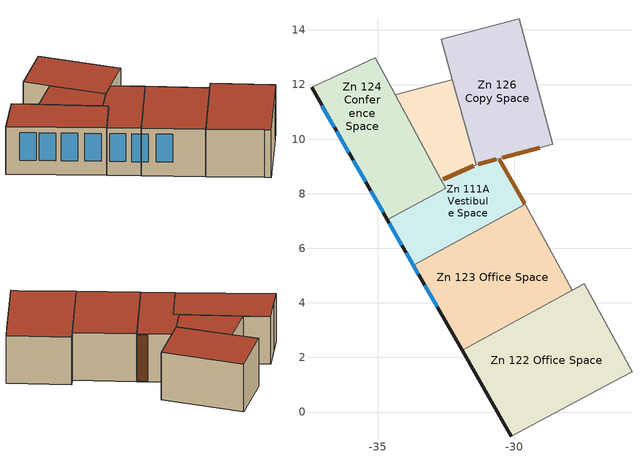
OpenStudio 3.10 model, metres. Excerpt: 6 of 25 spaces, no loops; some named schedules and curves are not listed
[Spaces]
Zn 111A Vestibule Space
 floor outside (ExtSlabCarpet 4in ClimateZone 1-8): -30.56,9.29 -29.6,7.61 -33.69,5.38 -34.65,7.04 -32.51,8.2 -32.67,8.5 -31.4,9.06 z0
 wall outside (MetalFrameWallU055): -34.65,7.04 -33.69,5.38 z0:3.05
 wall to Zn 111 Open Office Space: -29.6,7.61 -30.56,9.29 z0:3.05
 wall to Zn 125 Electrical Space (Interior Wall): -31.4,9.06 -32.67,8.5 z0:3.05
 wall to Zn 123 Office Space (Interior Wall): -33.69,5.38 -29.6,7.61 z0:3.05
 wall to Zn 124 Conference Space (Interior Wall): -32.67,8.5 -32.51,8.2 -34.65,7.04 z0:3.05
 wall to Zn 126 Copy Space (Interior Wall): -30.56,9.29 -31.4,9.06 z0:3.05
 window (Exterior Window - Fixed): -34.57,6.91 -34.12,6.12 / -33.96,5.84 -33.69,5.38 z0.91:2.68
 door inside: -29.61,7.63 -30.55,9.27 z0.04:3.01
 door inside (Interior Door): -31.48,9.03 -32.6,8.53 z0.07:2.98; -30.65,9.27 -31.31,9.09 z0.09:2.87
 roof outside (FlatNonresWoodFramingAndOtherRoofU028): -33.69,5.38 -29.6,7.61 -30.56,9.29 -31.4,9.06 -32.67,8.5 -32.51,8.2 -34.65,7.04 z3.05
Zn 122 Office Space
 floor outside (ExtSlabCarpet 4in ClimateZone 1-8): -27.43,4.7 -25.68,1.48 -26.42,1.08 -30.11,-0.89 -30.3,-0.55 -31.91,2.26 z0
 wall outside (MetalFrameWallU055): -31.91,2.26 -30.3,-0.55 -30.11,-0.89 z0:3.05
 wall to Zn 111 Open Office Space: -26.42,1.08 -25.68,1.48 -27.43,4.7 -27.88,4.45 z0:3.05
 wall to Zn 121 Huddle Space: -30.11,-0.89 -26.42,1.08 z0:3.05
 wall to Zn 123 Office Space (Interior Wall): -27.88,4.45 -31.91,2.26 z0:3.05
 roof outside (FlatNonresWoodFramingAndOtherRoofU028): -30.11,-0.89 -26.42,1.08 -25.68,1.48 -27.43,4.7 -31.91,2.26 -30.3,-0.55 z3.05
Zn 123 Office Space
 floor outside (ExtSlabCarpet 4in ClimateZone 1-8): -29.6,7.61 -27.88,4.45 -31.91,2.26 -33.69,5.38 z0
 wall outside (MetalFrameWallU055): -33.69,5.38 -31.91,2.26 z0:3.05
 wall to Zn 111 Open Office Space: -27.88,4.45 -29.6,7.61 z0:3.05
 window (Exterior Window - Fixed): -33.69,5.38 -33.51,5.05 / -33.28,4.65 -32.82,3.86 z0.91:2.68
 roof outside (FlatNonresWoodFramingAndOtherRoofU028): -31.91,2.26 -27.88,4.45 -29.6,7.61 -33.69,5.38 z3.05
Zn 126 Copy Space
 floor outside (ExtSlabCarpet 4in ClimateZone 1-8): -29.81,14.42 -28.58,9.82 -31.4,9.06 -32.28,12.18 -32.67,13.65 z0
 wall to Zn 111 Open Office Space: -30.56,9.29 -28.58,9.82 -29.81,14.42 z0:3.05
 wall to Zn 125 Electrical Space: -32.28,12.18 -31.4,9.06 z0:3.05
 wall to Zn 128 IT Room Space (Interior Wall): -32.67,13.65 -32.28,12.18 z0:3.05
 wall to Zn 127 Huddle Space (Interior Wall): -29.81,14.42 -32.67,13.65 z0:3.05
 door inside: -30.43,9.32 -29.06,9.69 z0.08:2.88
 roof outside (FlatNonresWoodFramingAndOtherRoofU028): -31.4,9.06 -28.58,9.82 -29.81,14.42 -32.67,13.65 -32.28,12.18 z3.05
Zn 125 Electrical Space
 floor outside (ExtSlabCarpet 4in ClimateZone 1-8): -32.28,12.18 -31.4,9.06 -32.67,8.5 -34.36,11.62 z0
 wall to Zn 124 Conference Space: -34.36,11.62 -32.67,8.5 z0:3.05
 wall to Zn 128 IT Room Space (Interior Wall): -32.28,12.18 -34.36,11.62 z0:3.05
 roof outside (FlatNonresWoodFramingAndOtherRoofU028): -32.67,8.5 -31.4,9.06 -32.28,12.18 -34.36,11.62 z3.05
Zn 124 Conference Space
 floor outside (ExtSlabCarpet 4in ClimateZone 1-8): -35.09,12.97 -32.51,8.2 -34.65,7.04 -37.43,11.9 z0
 wall outside (MetalFrameWallU055): -37.43,11.9 -34.65,7.04 z0:3.05
 wall to Zn 128 IT Room Space (Interior Wall): -34.36,11.62 -35.09,12.97 -36.47,12.34 z0:3.05
 wall to Zn 129 Conference Space (Interior Wall): -36.47,12.34 -37.43,11.9 z0:3.05
 window (Exterior Window - Fixed): -37.04,11.23 -36.59,10.44 / -36.51,10.3 -36.05,9.5 / -35.9,9.23 -35.44,8.44 / -35.25,8.11 -34.8,7.31 z0.91:2.68
 roof outside (FlatNonresWoodFramingAndOtherRoofU028): -34.65,7.04 -32.51,8.2 -35.09,12.97 -37.43,11.9 z3.05
[Site]
LOS ANGELES USC: Latitude {deg}=38.69; Longitude {deg}=-121.6; Time Zone {hr}=-8; Elevation {m}=54.5592; Terrain=Suburbs
[SizingPeriod:DesignDay] Barometric Pressure {Pa}=100663; Wind Speed {m/s}=0.6; Rain Indicator=No; Snow Indicator=No; Day of Month=21; Daylight Saving Time Indicator=No; Humidity Condition Type=Wetbulb; Dry-Bulb Temperature Range Modifier Type=DefaultMultipliers
Name | Maximum Dry-Bulb Temperature {C} | Daily Dry-Bulb Temperature Range {deltaC} | Wind Direction {deg} | Sky Clearness | Month | Day Type | Wetbulb or DewPoint at Maximum Dry-Bulb {C} | Solar Model Indicator | ASHRAE Clear Sky Optical Depth for Beam Irradiance | ASHRAE Clear Sky Optical Depth for Diffuse Irradiance
LOS ANGELES USC Ann Htg 99.6% Condns DB | 6.2 | 0 | 20 | 0 | 12 | WinterDesignDay | 6.2 | ASHRAEClearSky
LOS ANGELES USC  June .4% Condns DB=>MCWB | 32.3 | 8.2 | 260 |  | 6 | SummerDesignDay | 20.7 | ASHRAETau | 0.405 | 2.324
LOS ANGELES USC  July .4% Condns DB=>MCWB | 33.8 | 9.2 | 260 |  | 7 | SummerDesignDay | 22.1 | ASHRAETau | 0.402 | 2.401
LOS ANGELES USC  August .4% Condns DB=>MCWB | 33.7 | 9.6 | 260 |  | 8 | SummerDesignDay | 21.2 | ASHRAETau | 0.383 | 2.433
[Site:WaterMainsTemperature]
Calculation Method=Schedule; Temperature Schedule=WaterMainCZ09
[Building]
Building: North Axis {deg}=345
[Material]
Name | Roughness | Thickness {m} | Conductivity {W/m-K} | Density {kg/m3} | Specific Heat {J/kg-K} | Thermal Absorptance | Solar Absorptance | Visible Absorptance
1/2IN Gypsum; 1/2IN Gypsum 1 | Smooth | 0.0127 | 0.158656 | 640.739 | 1130.436 | 0.9 | 0.7 | 0.8
1IN Stucco | MediumRough | 0.0254 | 0.0359993 | 24.0277 | 1465.38 | 0.9 | 0.7 | 0.8
CP02 CARPET PAD | Smooth | 0.01905 | 0.0455183 | 288.332 | 1381.644 | 0.9 | 0.7 | 0.8
F04 Wall air space resistance | Smooth | 0.1524 | 0.940308 | 1.28148 | 1004.832
G01a 19mm gypsum board | MediumRough | 0.01905 | 0.158656 | 640.739 | 1130.436 | 0.9 | 0.7 | 0.8
I01 25mm insulation board | Smooth | 0.0889 | 0.0458645 | 11.2129 | 837.36
Metal Decking | Smooth | 0.0015875 | 45.3452 | 7820.53 | 502.416 | 0.9 | 0.7 | 0.8
Roof Membrane | MediumRough | 0.001524 | 1.19715 | 230.666 | 1256.04 | 0.85 | 0.92 | 0.85
Wall Ext - Board Insulation | Smooth | 0.0324307 | 0.0230188 | 16.0185 | 1130.436
Roof Insulation R-35 | Smooth | 0.141601 | 0.0230188 | 16.0185 | 1130.436
Floor Insulation R-20 | MediumRough | 0.0810768 | 0.0230188 | 16.0185 | 1130.436 | 0.9 | 0.7 | 0.8
[Material:NoMass]
Name | Roughness | Thermal Resistance {m2-K/W}
Metal Framed Wall - 16 in oc 5 in depth R-21 ins | Smooth | 0.718177
Interior Door Material | MediumSmooth | 0.290583
[Construction]
FlatNonresWoodFramingAndOtherRoofU028: Roof Membrane, Roof Insulation R-35, Metal Decking
MetalFrameWallU055: 1IN Stucco, 1/2IN Gypsum, Wall Ext - Board Insulation, 1/2IN Gypsum, Metal Framed Wall - 16 in oc 5 in depth R-21 ins, 1/2IN Gypsum
ExtSlabCarpet 4in ClimateZone 1-8: Floor Insulation R-20, 1/2IN Gypsum 1, CP02 CARPET PAD
Interior Wall: G01a 19mm gypsum board, F04 Wall air space resistance, I01 25mm insulation board, G01a 19mm gypsum board
Interior Door: Interior Door Material
Exterior Window - Fixed: Exterior Window - Fixed Material
[WindowMaterial:SimpleGlazingSystem]
Exterior Window - Fixed Material: U-Factor {W/m2-K}=1.93061; Solar Heat Gain Coefficient=0.22; Visible Transmittance=0.42
[Space] Building Story=Building Story 1
Name | Thermal Zone | Design Specification Outdoor Air Object
Zn 111A Vestibule Space; Zn 122 Office Space; Zn 123 Office Space | Zn Sys 5 Conference-Office | Zn Sys 5 Conference-Office Design Specification Outdoor Air
Zn 124 Conference Space | Zn Sys 2 Conference | Zn Sys 2 Conference Design Specification Outdoor Air
Zn 125 Electrical Space | Zn Sys 10 Elec | Zn Sys 10 Elec Design Specification Outdoor Air
Zn 126 Copy Space | Zn Sys 4 Open Office | Zn Sys 4 Open Office Design Specification Outdoor Air
[ThermalZone] Multiplier=1; Use Ideal Air Loads=No
Name | Primary Daylighting Control | Fraction of Zone Controlled by Primary Daylighting Control | Secondary Daylighting Control | Fraction of Zone Controlled by Secondary Daylighting Control | Thermostat
Zn Sys 2 Conference | Daylighting Control 2 | 0.551943 | Daylighting Control 3 | 0.24334 | Zn Sys 2 Conference Thermostat
Zn Sys 4 Open Office | Daylighting Control 6 | 0.486196 |  |  | Zn Sys 4 Open Office Thermostat
Zn Sys 5 Conference-Office |  |  |  |  | Zn Sys 5 Conference-Office Thermostat
Zn Sys 10 Elec
[Sizing:Zone] Zone Cooling Design Supply Air Temperature Input Method=SupplyAirTemperature; Zone Cooling Design Supply Air Temperature {C}=14; Zone Cooling Design Supply Air Temperature Difference {deltaC}=11.11; Zone Heating Design Supply Air Temperature Input Method=SupplyAirTemperature; Zone Heating Design Supply Air Temperature {C}=40; Zone Heating Design Supply Air Temperature Difference {deltaC}=11.11; Zone Cooling Design Supply Air Humidity Ratio {kg-H2O/kg-air}=0.0085; Zone Heating Design Supply Air Humidity Ratio {kg-H2O/kg-air}=0.008; Zone Heating Sizing Factor=1; Zone Cooling Sizing Factor=1; Cooling Design Air Flow Method=DesignDay; Cooling Minimum Air Flow per Zone Floor Area {m3/s-m2}=0; Cooling Minimum Air Flow {m3/s}=0; Cooling Minimum Air Flow Fraction=0; Heating Design Air Flow Method=DesignDay; Heating Maximum Air Flow per Zone Floor Area {m3/s-m2}=0; Heating Maximum Air Flow {m3/s}=0; Heating Maximum Air Flow Fraction=0; Account for Dedicated Outdoor Air System=No; Dedicated Outdoor Air System Control Strategy=NeutralSupplyAir; Dedicated Outdoor Air Low Setpoint Temperature for Design {C}=autosize; Dedicated Outdoor Air High Setpoint Temperature for Design {C}=autosize; Zone Load Sizing Method=Sensible Load Only No Latent Load; Zone Latent Cooling Design Supply Air Humidity Ratio Input Method=HumidityRatioDifference; Zone Cooling Design Supply Air Humidity Ratio Difference {kgWater/kgDryAir}=0.005; Zone Latent Heating Design Supply Air Humidity Ratio Input Method=HumidityRatioDifference; Zone Humidification Design Supply Air Humidity Ratio Difference {kgWater/kgDryAir}=0.005; Sizing Option=Coincident
Zn Sys 7 Restrooms; Zn Sys 10 Elec
[Zone equipment]
Zn Sys 7 Restrooms: Zn Sys 7 Restrooms PropExhFan
[BuildingStory]
Building Story 1
[People:Definition] Number of People Calculation Method=People/Area; Fraction Radiant=0.3
Name | People per Space Floor Area {person/m2} | Sensible Heat Fraction
Zn 111A Vestibule Space People Definition; Zn 125 Electrical Space People Definition | 0.0538196 | 0.5
Zn 122 Office Space People Definition; Zn 123 Office Space People Definition | 0.0538196 | 0.555556
Zn 124 Conference Space People Definition | 0.355209 | 0.6125
Zn 126 Copy Space People Definition | 0.0215278 | 0.555556
[People] Number of People Schedule=OfficeOccupancy; Multiplier=1
Name | People Definition | Space or SpaceType | Activity Level Schedule
Zn 111A Vestibule Space People | Zn 111A Vestibule Space People Definition | Zn 111A Vestibule Space | Zn 111A Vestibule Space People Activity Level
Zn 122 Office Space People | Zn 122 Office Space People Definition | Zn 122 Office Space | Zn 122 Office Space People Activity Level
Zn 123 Office Space People | Zn 123 Office Space People Definition | Zn 123 Office Space | Zn 123 Office Space People Activity Level
Zn 124 Conference Space People | Zn 124 Conference Space People Definition | Zn 124 Conference Space | Zn 124 Conference Space People Activity Level
Zn 125 Electrical Space People | Zn 125 Electrical Space People Definition | Zn 125 Electrical Space | Zn 125 Electrical Space People Activity Level
Zn 126 Copy Space People | Zn 126 Copy Space People Definition | Zn 126 Copy Space | Zn 126 Copy Space People Activity Level
[SpaceInfiltration:DesignFlowRate] Design Flow Rate Calculation Method=Flow/ExteriorWallArea; Flow per Exterior Surface Area {m3/s-m2}=0.00119482; Constant Term Coefficient=0; Temperature Term Coefficient=0; Velocity Term Coefficient=0.224052; Velocity Squared Term Coefficient=0; Density Basis=Outdoor
Name | Space or SpaceType | Schedule
Zn 111A Vestibule Space Space Infiltration Design Flow Rate 1 | Zn 111A Vestibule Space | OfficeInfiltration
Zn 122 Office Space Space Infiltration Design Flow Rate 1 | Zn 122 Office Space | OfficeInfiltration
Zn 123 Office Space Space Infiltration Design Flow Rate 1 | Zn 123 Office Space | OfficeInfiltration
Zn 124 Conference Space Space Infiltration Design Flow Rate 1 | Zn 124 Conference Space | OfficeInfiltration
Zn 125 Electrical Space Space Infiltration Design Flow Rate 1 | Zn 125 Electrical Space | On
Zn 126 Copy Space Space Infiltration Design Flow Rate 1 | Zn 126 Copy Space | OfficeInfiltration
[Lights:Definition] Design Level Calculation Method=Watts/Area; Fraction Radiant=0.97; Return Air Fraction=0
Name | Watts per Space Floor Area {W/m2}
Zn 111A Vestibule Space Regulated Lights Definition; Zn 125 Electrical Space Regulated Lights Definition; Zn 126 Copy Space Regulated Lights Definition | 4.30556
Zn 122 Office Space Regulated Lights Definition; Zn 123 Office Space Regulated Lights Definition | 6.99654
Zn 124 Conference Space Regulated Lights Definition | 8.07293
[Lights] Schedule=OfficeLights; Fraction Replaceable=1
Name | Lights Definition | Space or SpaceType
Zn 111A Vestibule Space Regulated Lights | Zn 111A Vestibule Space Regulated Lights Definition | Zn 111A Vestibule Space
Zn 122 Office Space Regulated Lights | Zn 122 Office Space Regulated Lights Definition | Zn 122 Office Space
Zn 123 Office Space Regulated Lights | Zn 123 Office Space Regulated Lights Definition | Zn 123 Office Space
Zn 124 Conference Space Regulated Lights | Zn 124 Conference Space Regulated Lights Definition | Zn 124 Conference Space
Zn 125 Electrical Space Regulated Lights | Zn 125 Electrical Space Regulated Lights Definition | Zn 125 Electrical Space
Zn 126 Copy Space Regulated Lights | Zn 126 Copy Space Regulated Lights Definition | Zn 126 Copy Space
[ElectricEquipment:Definition] Design Level Calculation Method=Watts/Area; Fraction Latent=0; Fraction Radiant=0.2; Fraction Lost=0
Name | Watts per Space Floor Area {W/m2}
Zn 122 Office Space Recepticle Loads Definition; Zn 123 Office Space Recepticle Loads Definition | 16.1459
Zn 124 Conference Space Recepticle Loads Definition | 10.7639
Zn 125 Electrical Space Recepticle Loads Definition | 32.2917
Zn 126 Copy Space Recepticle Loads Definition | 2.15278
[ElectricEquipment] Schedule=OfficeReceptacle
Name | Electric Equipment Definition | Space or SpaceType
Zn 122 Office Space Recepticle Loads | Zn 122 Office Space Recepticle Loads Definition | Zn 122 Office Space
Zn 123 Office Space Recepticle Loads | Zn 123 Office Space Recepticle Loads Definition | Zn 123 Office Space
Zn 124 Conference Space Recepticle Loads | Zn 124 Conference Space Recepticle Loads Definition | Zn 124 Conference Space
Zn 125 Electrical Space Recepticle Loads | Zn 125 Electrical Space Recepticle Loads Definition | Zn 125 Electrical Space
Zn 126 Copy Space Recepticle Loads | Zn 126 Copy Space Recepticle Loads Definition | Zn 126 Copy Space
[AvailabilityManager:NightCycle]
Availability Manager Night Cycle 1: Applicability Schedule=Always On Discrete; Control Type=CycleOnControlZone; Thermostat Tolerance {deltaC}=1.11111; Cycling Run Time Control Type=ThermostatWithMinimumRunTime; Cycling Run Time {s}=900
[AirConditioner:VariableRefrigerantFlow]
VRFSystem: Availability Schedule=On; Gross Rated Total Cooling Capacity {W}=97844.4; Gross Rated Cooling COP {W/W}=5.79956; Minimum Outdoor Temperature in Cooling Mode {C}=-10; Maximum Outdoor Temperature in Cooling Mode {C}=50; Cooling Capacity Ratio Modifier Function of Low Temperature Curve=EPDef-VRFSysClgQRatio_fTwbToadbLowSI; Cooling Capacity Ratio Boundary Curve=EPDef-VRFSysClgCapBdry_fTwbSI; Cooling Capacity Ratio Modifier Function of High Temperature Curve=EPDef-VRFSysClgQRatio_fTwbToadbHiSI; Cooling Energy Input Ratio Modifier Function of Low Temperature Curve=EPDef-VRFSysClgEIRRatio_fTwbToadbLowSI; Cooling Energy Input Ratio Boundary Curve=EPDef-VRFSysClgEIRBdry_fTwbSI; Cooling Energy Input Ratio Modifier Function of High Temperature Curve=EPDef-VRFSysClgEIRRatio_fTwbToadbHiSI; Cooling Energy Input Ratio Modifier Function of Low Part-Load Ratio Curve=EPDef-VRFSysClgEIRRatio_fPLRLowSI; Cooling Energy Input Ratio Modifier Function of High Part-Load Ratio Curve=EPDef-VRFSysClgEIRRatio_fPLRHiSI; Cooling Combination Ratio Correction Factor Curve=EPDef-VRFSysClgQRatio_fCombRat; Cooling Part-Load Fraction Correlation Curve=EPDef-VRFSysClgEIRRatio_fCycRatSI; Gross Rated Heating Capacity {W}=51621.8; Rated Heating Capacity Sizing Ratio {W/W}=1; Rated Heating COP {W/W}=5.61337; Minimum Outdoor Temperature in Heating Mode {C}=-25; Maximum Outdoor Temperature in Heating Mode {C}=21.1111; Heating Capacity Ratio Modifier Function of Low Temperature Curve=EPDef-VRFSysHtgQRatio_fTdbToadbLowSI; Heating Capacity Ratio Boundary Curve=EPDef-VRFSysHtgCapBdry_fTdbSI; Heating Capacity Ratio Modifier Function of High Temperature Curve=EPDef-VRFSysHtgQRatio_fTdbToadbHiSI; Heating Energy Input Ratio Modifier Function of Low Temperature Curve=EPDef-VRFSysHtgEIRRatio_fTdbToadbLowSI; Heating Energy Input Ratio Boundary Curve=EPDef-VRFSysHtgEIRBdry_fTdbSI; Heating Energy Input Ratio Modifier Function of High Temperature Curve=EPDef-VRFSysHtgEIRRatio_fTdbToadbHiSI; Heating Performance Curve Outdoor Temperature Type=DryBulbTemperature; Heating Energy Input Ratio Modifier Function of Low Part-Load Ratio Curve=EPDef-VRFSysHtgEIRRatio_fPLRLowSI; Heating Energy Input Ratio Modifier Function of High Part-Load Ratio Curve=EPDef-VRFSysHtgEIRRatio_fPLRHiSI; Heating Combination Ratio Correction Factor Curve=EPDef-VRFSysHtgQRatio_fCombRat; Heating Part-Load Fraction Correlation Curve=EPDef-VRFSysHtgEIRRatio_fCycRatSI; Minimum Heat Pump Part-Load Ratio=0.25; Master Thermostat Priority Control Type=LoadPriority; Heat Pump Waste Heat Recovery=Yes; Equivalent Piping Length used for Piping Correction Factor in Cooling Mode {m}=91.44; Vertical Height used for Piping Correction Factor {m}=9.144; Piping Correction Factor for Length in Cooling Mode Curve=EPDef-VRFSysClgPipeLoss_fLenRatioSI; Piping Correction Factor for Height in Cooling Mode Coefficient {1/m}=-0.000630938; Equivalent Piping Length used for Piping Correction Factor in Heating Mode {m}=91.44; Piping Correction Factor for Length in Heating Mode Curve=EPDef-VRFSysHtgPipeLoss_fLenRatioSI; Piping Correction Factor for Height in Heating Mode Coefficient {1/m}=-0.000630938; Crankcase Heater Power per Compressor {W}=15; Number of Compressors=1; Ratio of Compressor Size to Total Compressor Capacity {W/W}=0.33; Maximum Outdoor Dry-bulb Temperature for Crankcase Heater {C}=10; Defrost Strategy=ReverseCycle; Defrost Control=OnDemand; Defrost Energy Input Ratio Modifier Function of Temperature Curve=VRFSysDefEIRRatio_fToadbTwbSI; Defrost Time Period Fraction=0.058333; Resistive Defrost Heater Capacity {W}=1e-07; Maximum Outdoor Dry-bulb Temperature for Defrost Operation {C}=4.44444; Water Condenser Volume Flow Rate {m3/s}=autosize; Evaporative Condenser Effectiveness=0.9; Evaporative Condenser Air Flow Rate {m3/s}=autosize; Evaporative Condenser Pump Rated Power Consumption {W}=autosize; Basin Heater Capacity {W/K}=0; Basin Heater Setpoint Temperature {C}=2; Fuel Type=Electricity; Minimum Outdoor Temperature in Heat Recovery Mode {C}=-10; Maximum Outdoor Temperature in Heat Recovery Mode {C}=21.1111; Heat Recovery Cooling Capacity Modifier Curve=VRFSysHtRcvryClgQRatio_fTwbToadbSI; Initial Heat Recovery Cooling Capacity Fraction {W/W}=0.5; Heat Recovery Cooling Capacity Time Constant {hr}=0.083; Heat Recovery Cooling Energy Modifier Curve=VRFSysHtRcvryClgEIRRatio_fTwbToadbSI; Initial Heat Recovery Cooling Energy Fraction {W/W}=1; Heat Recovery Cooling Energy Time Constant {hr}=0.083; Heat Recovery Heating Capacity Modifier Curve=VRFSysHtRcvryHtgQRatio_fTdbToadbSI; Initial Heat Recovery Heating Capacity Fraction {W/W}=0.5; Heat Recovery Heating Capacity Time Constant {hr}=0.083; Heat Recovery Heating Energy Modifier Curve=VRFSysHtRcvryHtgEIRRatio_fTdbToadbSI; Initial Heat Recovery Heating Energy Fraction {W/W}=1; Heat Recovery Heating Energy Time Constant {hr}=0.083
[ThermostatSetpoint:DualSetpoint] Heating Setpoint Temperature Schedule=OfficeHtgSetpt; Cooling Setpoint Temperature Schedule=OfficeClgSetpt
Zn Sys 2 Conference Thermostat; Zn Sys 4 Open Office Thermostat; Zn Sys 5 Conference-Office Thermostat
[DesignSpecification:OutdoorAir] Outdoor Air Method=Maximum
Name | Outdoor Air Flow per Person {m3/s-person} | Outdoor Air Flow per Floor Area {m3/s-m2}
Zn Sys 2 Conference Design Specification Outdoor Air | 0.00707921 | 0.000762
Zn Sys 4 Open Office Design Specification Outdoor Air | 0 | 0.000790997
Zn Sys 5 Conference-Office Design Specification Outdoor Air | 0 | 0.00106307
Zn Sys 10 Elec Design Specification Outdoor Air | 0 | 0
[ZoneVentilation:DesignFlowRate]
Zn Sys 3 Break Room Operable Window Ventilation: Schedule=AllOnHVACAvail; Design Flow Rate Calculation Method=Flow/Zone; Design Flow Rate {m3/s}=0.100121; Flow Rate per Zone Floor Area {m3/s-m2}=0; Flow Rate per Person {m3/s-person}=0; Air Changes per Hour {1/hr}=0; Ventilation Type=Intake; Fan Pressure Rise {Pa}=0; Fan Total Efficiency=1; Constant Term Coefficient=1; Temperature Term Coefficient=0; Velocity Term Coefficient=0; Velocity Squared Term Coefficient=0; Minimum Indoor Temperature {C}=-100; Maximum Indoor Temperature {C}=100; Delta Temperature {deltaC}=-100; Minimum Outdoor Temperature {C}=10; Maximum Outdoor Temperature {C}=32.2222; Maximum Wind Speed {m/s}=40; Density Basis=Outdoor
[Fan:ZoneExhaust]
Zn Sys 7 Restrooms PropExhFan: Availability Schedule=OfficeHVACAvail; Fan Total Efficiency=0.55575; Pressure Rise {Pa}=412.349; Maximum Flow Rate {m3/s}=0.117987; System Availability Manager Coupling Mode=Decoupled; Balanced Exhaust Fraction Schedule=On
[Curve:Biquadratic] Minimum Value of x=15
Name | Coefficient1 Constant | Coefficient2 x | Coefficient3 x**2 | Coefficient4 y | Coefficient5 y**2 | Coefficient6 x*y | Maximum Value of x | Minimum Value of y | Maximum Value of y
EPDef-VRFSysClgQRatio_fTwbToadbLowSI | 0.576883 | 0.017448 | 0.000583 | -2e-06 | 0 | 0 | 24 | -5 | 23
EPDef-VRFSysClgQRatio_fTwbToadbHiSI | 0.686736 | 0.020763 | 0.000545 | -0.001622 | 0 | -0.000339 | 24 | 16 | 43
EPDef-VRFSysClgEIRRatio_fTwbToadbLowSI | 0.989011 | -0.02348 | 0.0002 | 0.005968 | 0 | -0.000157 | 24 | -5 | 23
EPDef-VRFSysClgEIRRatio_fTwbToadbHiSI | 0.143515 | 0.0186 | -0.000395 | 0.024852 | 0.000163 | -0.000624 | 24 | 16 | 43
EPDef-VRFSysHtgQRatio_fTdbToadbLowSI | 1.0146 | -0.002507 | -0.000142 | 0.026932 | 2e-06 | -0.000358 | 27 | -20 | 15
EPDef-VRFSysHtgQRatio_fTdbToadbHiSI | 1.16114 | 0.027479 | -0.001688 | 0.001783 | 2e-06 | -6.9e-05 | 27 | -10 | 15
[Curve:Cubic]
Name | Coefficient1 Constant | Coefficient2 x | Coefficient3 x**2 | Coefficient4 x**3 | Minimum Value of x | Maximum Value of x
EPDef-VRFSysClgCapBdry_fTwbSI | 25.73 | -0.0315 | -0.014166 | 0 | 11 | 30
EPDef-VRFSysClgEIRBdry_fTwbSI | 25.7347 | -0.0315 | -0.014166 | 0 | 15 | 24
EPDef-VRFSysClgEIRRatio_fPLRLowSI | 0.462812 | -1.04024 | 2.17491 | -0.597482 | 0 | 1
EPDef-VRFSysHtgCapBdry_fTdbSI | -7.60009 | 3.0509 | -0.116284 | 0 | 15 | 27
[Curve:Quadratic] Coefficient3 x**2=0
Name | Coefficient1 Constant | Coefficient2 x | Minimum Value of x | Maximum Value of x
EPDef-VRFSysClgEIRRatio_fPLRHiSI | 1 | 0 | 1 | 1.5
EPDef-VRFSysClgEIRRatio_fCycRatSI | 0.85 | 0.15 | 0 | 1
[Curve:Linear]
EPDef-VRFSysClgQRatio_fCombRat: Coefficient1 Constant=0.618055; Coefficient2 x=0.381945; Minimum Value of x=1; Maximum Value of x=1.5
[Schedule:Year]
WaterMainCZ09: 1, 31, WaterMainCZ09JanWk, 2, 28, WaterMainCZ09FebWk, 3, 31, WaterMainCZ09MarWk, 4, 30, WaterMainCZ09AprWk, 5, 31, WaterMainCZ09MayWk, 6, 30, WaterMainCZ09JunWk, 7, 31, WaterMainCZ09JulWk, 8, 31, WaterMainCZ09AugWk, 9, 30, WaterMainCZ09SepWk, 10, 31, WaterMainCZ09OctWk, 11, 30, WaterMainCZ09NovWk, 12, 31, WaterMainCZ09DecWk
OfficeOccupancy: 12, 31, OfficeOccupancyWk
OfficeReceptacle: 12, 31, OfficeReceptacleWk
OfficeInfiltration: 12, 31, OfficeInfiltrationWk
On: 12, 31, OnWk
OfficeLights: 12, 31, OfficeLightsWk
OfficeClgSetpt: 12, 31, OfficeClgSetptWk
OfficeHtgSetpt: 12, 31, OfficeHtgSetptWk
AllOnHVACAvail: 12, 31, AllOnHVACAvailWk
[Schedule:Ruleset]
Name | Default Day Schedule
Zn 111A Vestibule Space People Activity Level | Zn 111A Vestibule Space People Activity Level Default Day
Zn 122 Office Space People Activity Level | Zn 122 Office Space People Activity Level Default Day
Zn 123 Office Space People Activity Level | Zn 123 Office Space People Activity Level Default Day
Zn 124 Conference Space People Activity Level | Zn 124 Conference Space People Activity Level Default Day
Zn 125 Electrical Space People Activity Level | Zn 125 Electrical Space People Activity Level Default Day
Zn 126 Copy Space People Activity Level | Zn 126 Copy Space People Activity Level Default Day
[Schedule:Constant]
Always On Discrete: Value=1
